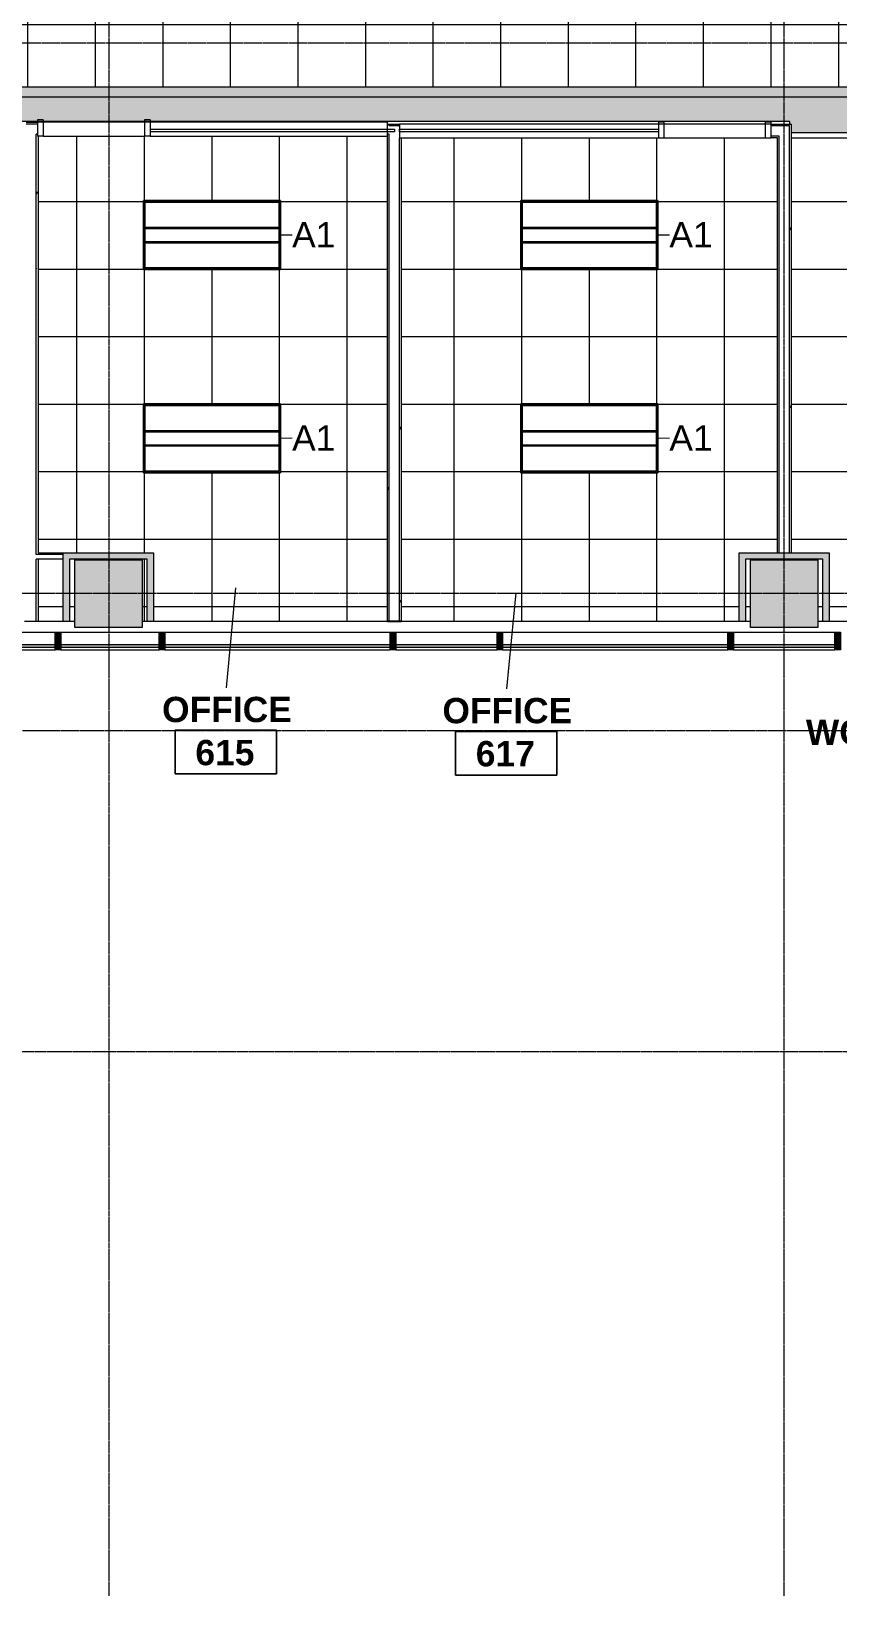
# Model space of a CAD drawing. Header units: inches. Extents: x 2468 to 5383, y -426 to 1376.
# Drawn here: x 3465 to 3751, y -16 to 540 of the extents above; entities that cross this region are included whole.
import ezdxf

# ---------------------------------------------------------------- set-up
doc = ezdxf.new("R2010")
doc.units = ezdxf.units.IN
doc.header["$MEASUREMENT"] = 0
doc.linetypes.add('Grid Line 1_2_', pattern=[0.875, 0.5, -0.125, 0.125, -0.125])
for name, color, linetype, lineweight in [('7200-WISCONSIN-AVE-6TH-FLOOR-031418_dwg', 8, 'Continuous', 9), ('A-AREA-IDEN', 2, 'Continuous', 9), ('A-CLNG', 13, 'Continuous', 13), ('A-CLNG-PATT', 13, 'Continuous', 13), ('A-DOOR', 31, 'Continuous', 13), ('A-DOOR-FRAM', 31, 'Continuous', 20), ('A-GLAZ-CURT', 52, 'Continuous', 9), ('A-GLAZ-CWMG', 51, 'Continuous', 13), ('A-WALL', 113, 'Continuous', 13), ('A-WALL-PATT', 111, 'Continuous', 13), ('Bb-cor', 7, 'Continuous', 9), ('E-LITE-EQPM', 33, 'Continuous', 9), ('E-LITE-EQPM-IDEN', 33, 'Continuous', 9), ('I-WALL', 2, 'Continuous', 13), ('Propidex Polylines', 7, 'Continuous', 9), ('S-COLS', 52, 'Continuous', 13), ('S-GRID', 1, 'Continuous', 9)]:
    doc.layers.add(name, color=color, linetype=linetype, lineweight=lineweight)
doc.styles.add('Arial_1', font='arial.ttf', dxfattribs={"height": 9})
doc.styles.add('Swis721 Lt BT_B', font='', dxfattribs={"height": 9})
doc.styles.get('Swis721 Lt BT_B').set_extended_font_data('Swis721 Lt BT', bold=True)
pattern_1 = [(0, (0, 0), (30.72, 7.68), [1.267, -21.773, 1.267, -21.773, -122.88]), (0, (0, 0), (30.72, 7.68), [-46.08, 1.267, -44.813, 1.267, -21.773, -53.76]), (0, (0, 0), (30.72, 7.68), [-115.2, 1.267, -14.093, 1.267, -37.133]), (120, (11.52, 3.84), (-22.011075, 22.7643), [1.267, -21.773, 1.267, -21.773, -122.88]), (120, (11.52, 3.84), (-22.011075, 22.7643), [-46.08, 1.267, -44.813, 1.267, -21.773, -53.76]), (120, (11.52, 3.84), (-22.011075, 22.7643), [-115.2, 1.267, -14.093, 1.267, -37.133]), (240, (15.36, 19.2), (-8.708925, -30.4443), [1.267, -21.773, 1.267, -21.773, -122.88]), (240, (15.36, 19.2), (-8.708925, -30.4443), [-46.08, 1.267, -44.813, 1.267, -21.773, -53.76]), (240, (15.36, 19.2), (-8.708925, -30.4443), [-115.2, 1.267, -14.093, 1.267, -37.133])]

# ---------------------------------------------------------------- blocks, each defined once
blk = doc.blocks.new('7200-WISCONSIN-AVE-6TH-FLOOR-031418_dwg-5450642-6TH FLOOR RCP')
at = {"layer": 'Bb-cor', "flags": 128}
blk.add_lwpolyline([(3591.11, 330.25), (3594, 330.25), (3595.99, 330.25)], dxfattribs=at)
at = {"layer": 'Propidex Polylines'}
blk.add_line((3594, 330.26), (3595.99, 330.26), dxfattribs=at)
blk = doc.blocks.new('Concrete-Rectangular-Column - 24 x 24-4901126-6TH FLOOR RCP')
at = {"layer": 'S-COLS', "lineweight": 9}
blk.add_hatch(color=7, dxfattribs=at).paths.add_polyline_path([(-12, -12), (12, -12), (12, 12), (-12, 12), (-12, -10.83)], flags=0)
at = {"layer": 'S-COLS', "color": 8, "lineweight": 20}
for p, q in [((-12, 12), (12, 12)), ((-12, -12), (-12, 12)), ((12, 12), (12, -12)), ((12, -12), (-12, -12))]:
    blk.add_line(p, q, dxfattribs=at)
blk = doc.blocks.new('Single Flush - OTJ_SOLIDFLUSH_ALUM-6376845-6TH FLOOR RCP')
at = {"layer": 'A-DOOR-FRAM'}
for p, q in [((-20, 3.3125), (-20, -2.4375)), ((-20, 3.3125), (-18, 3.3125)), ((-18, 3.3125), (-18, -2.4375)), ((18.000004, 3.3125), (18.000004, -2.4375)), ((18.000004, 3.3125), (20.000004, 3.3125)), ((20.000004, 3.3125), (20.000004, -2.4375)), ((-20, -2.4375), (-18, -2.4375)), ((18.000004, -2.4375), (20.000004, -2.4375))]:
    blk.add_line(p, q, dxfattribs=at)
blk = doc.blocks.new('System Panel - Glazed-6291164-6TH FLOOR RCP')
at = {"layer": 'A-GLAZ-CURT', "lineweight": 13}
for p, q in [((-46, 0.5), (46, 0.5)), ((46, 0.5), (46, -0.5)), ((46, -0.5), (-46, -0.5))]:
    blk.add_line(p, q, dxfattribs=at)
blk = doc.blocks.new('Single Flush - OTJ_SOLIDFLUSH_ALUM-6376844-6TH FLOOR RCP')
at = {"layer": 'A-DOOR-FRAM'}
for p, q in [((-20, -3.3125), (-20, 2.4375)), ((-20, 2.4375), (-18, 2.4375)), ((-18, -3.3125), (-18, 2.4375)), ((18.000004, -3.3125), (18.000004, 2.4375)), ((18.000004, 2.4375), (20.000004, 2.4375)), ((20.000004, -3.3125), (20.000004, 2.4375)), ((-20, -3.3125), (-18, -3.3125)), ((18.000004, -3.3125), (20.000004, -3.3125))]:
    blk.add_line(p, q, dxfattribs=at)
blk = doc.blocks.new('System Panel - Glazed-6291175-6TH FLOOR RCP')
at = {"layer": 'A-GLAZ-CURT', "lineweight": 13}
for p, q in [((-43.4, 0.5), (43.4, 0.5)), ((43.4, 0.5), (43.4, -0.5)), ((43.4, -0.5), (-43.4, -0.5))]:
    blk.add_line(p, q, dxfattribs=at)
blk = doc.blocks.new('System Panel - Glazed-5927105-6TH FLOOR RCP')
at = {"layer": 'A-GLAZ-CURT'}
blk.add_hatch(color=7, dxfattribs=at).paths.add_polyline_path([(42.06, -0.5), (42.06, 0.5), (-42.06, 0.5), (-42.06, -0.5)], flags=0)
at = {"layer": 'A-GLAZ-CURT', "color": 8, "lineweight": 20}
for p, q in [((-42.06, -0.5), (-42.06, 0.5)), ((-42.06, 0.5), (42.06, 0.5)), ((42.06, 0.5), (42.06, -0.5)), ((42.06, -0.5), (-42.06, -0.5))]:
    blk.add_line(p, q, dxfattribs=at)
blk = doc.blocks.new('System Panel - Glazed-5927106-6TH FLOOR RCP')
at = {"layer": 'A-GLAZ-CURT'}
blk.add_hatch(color=7, dxfattribs=at).paths.add_polyline_path([(17.48, -0.5), (17.48, 0.5), (-17.48, 0.5), (-17.48, -0.5)], flags=0)
at = {"layer": 'A-GLAZ-CURT', "color": 8, "lineweight": 20}
for p, q in [((-17.48, -0.5), (-17.48, 0.5)), ((-17.48, 0.5), (17.48, 0.5)), ((17.48, 0.5), (17.48, -0.5)), ((17.48, -0.5), (-17.48, -0.5))]:
    blk.add_line(p, q, dxfattribs=at)
blk = doc.blocks.new('System Panel - Glazed-5927107-6TH FLOOR RCP')
at = {"layer": 'A-GLAZ-CURT'}
blk.add_hatch(color=7, dxfattribs=at).paths.add_polyline_path([(40, -0.5), (40, 0.5), (-40, 0.5), (-40, -0.5)], flags=0)
at = {"layer": 'A-GLAZ-CURT', "color": 8, "lineweight": 20}
for p, q in [((-40, -0.5), (-40, 0.5)), ((-40, 0.5), (40, 0.5)), ((40, 0.5), (40, -0.5)), ((40, -0.5), (-40, -0.5))]:
    blk.add_line(p, q, dxfattribs=at)
blk = doc.blocks.new('System Panel - Glazed-5927108-6TH FLOOR RCP')
at = {"layer": 'A-GLAZ-CURT'}
blk.add_hatch(color=7, dxfattribs=at).paths.add_polyline_path([(18, -0.5), (18, 0.5), (-18, 0.5), (-18, -0.5)], flags=0)
at = {"layer": 'A-GLAZ-CURT', "color": 8, "lineweight": 20}
for p, q in [((-18, -0.5), (-18, 0.5)), ((-18, 0.5), (18, 0.5)), ((18, 0.5), (18, -0.5)), ((18, -0.5), (-18, -0.5))]:
    blk.add_line(p, q, dxfattribs=at)
blk = doc.blocks.new('Rectangular Mullion - 2_ x 6_ rectangular-5927116-6TH FLOOR RCP')
at = {"layer": 'A-GLAZ-CWMG', "lineweight": 9}
blk.add_hatch(color=7, dxfattribs=at).paths.add_polyline_path([(-1, 1.375), (1, 1.375), (1, -4.875), (-1, -4.875), (-1, 0.5)], flags=0)
at = {"layer": 'A-GLAZ-CWMG', "color": 8, "lineweight": 20}
for p, q in [((1, 1.375), (-1, 1.375)), ((-1, 1.375), (-1, -4.875)), ((1, -4.875), (1, 1.375)), ((-1, -4.875), (1, -4.875))]:
    blk.add_line(p, q, dxfattribs=at)
blk = doc.blocks.new('Rectangular Mullion - 2_ x 6_ rectangular-5909336-6TH FLOOR RCP')
at = {"layer": 'A-GLAZ-CWMG', "lineweight": 9}
for p, q in [((3388.91, 326.38), (3473.04, 326.38)), ((3388.91, 320.13), (3473.04, 320.13))]:
    blk.add_line(p, q, dxfattribs=at)
blk = doc.blocks.new('Rectangular Mullion - 2_ x 6_ rectangular-5909337-6TH FLOOR RCP')
at = {"layer": 'A-GLAZ-CWMG', "lineweight": 9}
for p, q in [((3475.04, 326.38), (3510, 326.38)), ((3475.04, 320.13), (3510, 320.13))]:
    blk.add_line(p, q, dxfattribs=at)
blk = doc.blocks.new('Rectangular Mullion - 2_ x 6_ rectangular-5909338-6TH FLOOR RCP')
at = {"layer": 'A-GLAZ-CWMG', "lineweight": 9}
for p, q in [((3512, 326.38), (3592, 326.38)), ((3512, 320.13), (3592, 320.13))]:
    blk.add_line(p, q, dxfattribs=at)
blk = doc.blocks.new('Rectangular Mullion - 2_ x 6_ rectangular-5909339-6TH FLOOR RCP')
at = {"layer": 'A-GLAZ-CWMG', "lineweight": 9}
for p, q in [((3594, 326.38), (3630, 326.38)), ((3594, 320.13), (3630, 320.13))]:
    blk.add_line(p, q, dxfattribs=at)
blk = doc.blocks.new('L-Recessed-Axis-Plano - 2 X 4-4550867-6TH FLOOR RCP')
at = {"layer": 'E-LITE-EQPM'}
for p, q in [((24.31, 12.28), (-24.31, 12.28)), ((-24.31, 12.28), (-24.31, -12.28)), ((23.91, 11.87), (-23.91, 11.87)), ((-23.91, 11.87), (-23.91, -11.88)), ((-23.87, -11.56), (-23.87, 11.56)), ((-23.87, 11.56), (23.88, 11.56)), ((23.88, 11.56), (23.88, -11.56)), ((23.91, -11.88), (23.91, 11.87)), ((24.31, -12.28), (24.31, 12.28)), ((-23.87, 2.74), (23.88, 2.74)), ((23.88, 2.51), (-23.87, 2.51)), ((-23.87, 2.3), (23.88, 2.3)), ((-23.87, -2.3), (23.88, -2.3)), ((-23.87, -2.51), (23.88, -2.51)), ((-23.87, -2.74), (23.88, -2.74)), ((-24.31, -12.28), (24.31, -12.28)), ((-23.91, -11.88), (23.91, -11.88)), ((23.88, -11.56), (-23.87, -11.56))]:
    blk.add_line(p, q, dxfattribs=at)
blk = doc.blocks.new('Room Tag - Room Name and Number-3379422-6TH FLOOR RCP')
at = {"layer": 'A-AREA-IDEN'}
for p, q in [((-0.1881, -0.1636), (-0.1881, -0.0018)), ((-0.1881, -0.0018), (0.1869, -0.0018)), ((0.1869, -0.0018), (-0.1881, -0.0018)), ((-0.1881, -0.0018), (-0.1881, -0.1636)), ((0.1869, -0.0018), (0.1869, -0.1636)), ((0.1869, -0.1636), (0.1869, -0.0018)), ((0.1869, -0.1636), (-0.1881, -0.1636)), ((-0.1881, -0.1636), (0.1869, -0.1636))]:
    blk.add_line(p, q, dxfattribs=at)

msp = doc.modelspace()

# ---------------------------------------------------------------- hatches: boundary and pattern name
at = {"layer": 'A-CLNG-PATT'}
h = msp.add_hatch(dxfattribs=at)
h.set_pattern_fill('FP_25', color=256, style=0, pattern_type=2)
h.set_pattern_definition([(0, (4255.338, 926.38), (0, -24), []), (270, (4255.338, 926.38), (-24, -1e-15), [])])
h.paths.add_polyline_path([(3243.55, 520.25), (4735.94, 520.29), (4721.58, 563.24), (4526.69, 563.28), (4526.69, 566.17), (4465.75, 566.17), (4465.75, 565.98), (4438, 565.98), (4438, 566.17), (4225.75, 566.17), (4225.75, 565.98), (4169, 565.98), (4169, 566.17), (4124.87, 566.18), (4124.87, 566.38), (3986.25, 566.38), (3986.25, 565.87), (3957.75, 565.87), (3957.75, 566.38), (3746, 566.38), (3746, 565.87), (3717.75, 565.87), (3717.75, 566.38), (3600, 566.38), (3600, 712.12), (3542, 712.12), (3542, 566.38), (3228.13, 566.38), (3237.67, 537.85)], flags=0)
h.paths.add_polyline_path([(4054.03, 551.97), (4049.65, 551.97), (4049.65, 556.35), (4054.03, 556.35), (4054.03, 552.41)], flags=0)
h.paths.add_polyline_path([(4242.09, 551.97), (4241.65, 551.97), (4241.65, 556.35), (4246.03, 556.35), (4246.03, 551.97), (4245.59, 551.97)], flags=0)
h.paths.add_polyline_path([(4699.09, 551.97), (4698.65, 551.97), (4698.65, 556.35), (4703.03, 556.35), (4703.03, 551.97), (4702.59, 551.97)], flags=0)
h.paths.add_polyline_path([(4337.65, 551.97), (4337.65, 556.35), (4342.03, 556.35), (4342.03, 551.97), (4338.09, 551.97)], flags=0)
h.paths.add_polyline_path([(4434.09, 551.97), (4433.65, 551.97), (4433.65, 556.35), (4438.03, 556.35), (4438.03, 551.97), (4437.59, 551.97)], flags=0)
h.paths.add_polyline_path([(3286.1, 551.97), (3281.73, 551.97), (3281.73, 556.35), (3286.1, 556.35), (3286.1, 552.41)], flags=0)
h.paths.add_polyline_path([(4510.09, 551.97), (4506.15, 551.97), (4506.15, 556.35), (4510.53, 556.35), (4510.53, 551.97)], flags=0)
h.paths.add_polyline_path([(3478.1, 551.97), (3473.73, 551.97), (3473.73, 556.35), (3478.1, 556.35), (3478.1, 552.41)], flags=0)
h.paths.add_polyline_path([(3669.67, 551.97), (3665.73, 551.97), (3665.73, 556.35), (3670.1, 556.35), (3670.1, 551.97)], flags=0)
h.paths.add_polyline_path([(3762.58, 551.97), (3762.14, 551.97), (3762.14, 556.35), (3766.52, 556.35), (3766.52, 551.97), (3766.08, 551.97)], flags=0)
h.paths.add_polyline_path([(4149.09, 551.97), (4145.15, 551.97), (4145.15, 556.35), (4149.53, 556.35), (4149.53, 551.97)], flags=0)
h.paths.add_polyline_path([(3861.67, 551.97), (3857.73, 551.97), (3857.73, 556.35), (3862.1, 556.35), (3862.1, 551.97)], flags=0)
h.paths.add_polyline_path([(3953.73, 551.97), (3953.73, 556.35), (3958.1, 556.35), (3958.1, 551.97), (3954.17, 551.97)], flags=0)
h.paths.add_polyline_path([(3377.97, 551.97), (3377.97, 556.35), (3382.34, 556.35), (3382.34, 551.97), (3378.41, 551.97)], flags=0)
h.paths.add_polyline_path([(3568.81, 551.97), (3568.81, 556.35), (3573.18, 556.35), (3573.18, 551.97), (3569.02, 551.97)], flags=0)
h.paths.add_polyline_path([(4602.17, 551.97), (4601.73, 551.97), (4601.73, 556.35), (4606.1, 556.35), (4606.1, 551.97), (4605.67, 551.97)], flags=0)
h.paths.add_polyline_path([(4225.75, 570.17), (4438, 570.17), (4438, 594.25), (4465.75, 594.25), (4465.75, 570.17), (4526.69, 570.17), (4526.69, 1062.25), (4551.97, 1070.7), (4523.63, 1155.52), (3947.94, 1155.52), (3947.94, 1307.13), (3871.95, 1307.13), (3871.95, 897.23), (3872.37, 898.62), (4012.67, 898.62), (3989.35, 897.23), (4013.5, 897.26), (4013.5, 898.25), (4124.5, 898.25), (4124.5, 897.25), (4122.25, 897.23), (4122.25, 897.13), (4124.87, 897.13), (4124.87, 898.25), (4125.87, 898.25), (4125.87, 829.63), (4124.87, 829.63), (4124.87, 570.17), (4169, 570.17), (4169, 594.25), (4225.75, 594.25), (4225.75, 580.12)], flags=0)
h.paths.add_polyline_path([(4329.44, 590.51), (4327.06, 590.51), (4327.06, 782.51), (4329.44, 782.51), (4329.44, 664.66)], flags=0)
h.paths.add_polyline_path([(3573.18, 599.99), (3568.81, 599.99), (3568.81, 604.37), (3573.18, 604.37), (3573.18, 600.43)], flags=0)
h.paths.add_polyline_path([(4149.53, 624.19), (4145.15, 624.19), (4145.15, 628.57), (4149.53, 628.57), (4149.53, 624.63)], flags=0)
h.paths.add_polyline_path([(4509.53, 624.19), (4505.15, 624.19), (4505.15, 628.57), (4509.53, 628.57), (4509.53, 624.63)], flags=0)
h.paths.add_polyline_path([(4231.06, 638.51), (4231.06, 782.51), (4233.44, 782.51), (4233.44, 638.51)], flags=0)
h.paths.add_polyline_path([(4423.44, 638.51), (4421.06, 638.51), (4421.06, 782.51), (4423.44, 782.51), (4423.44, 664.66)], flags=0)
h.paths.add_polyline_path([(3572.74, 673.19), (3568.81, 673.19), (3568.81, 677.57), (3573.18, 677.57), (3573.18, 673.19)], flags=0)
h.paths.add_polyline_path([(4149.53, 720.19), (4145.15, 720.19), (4145.15, 724.57), (4149.53, 724.57), (4149.53, 720.63)], flags=0)
h.paths.add_polyline_path([(4509.53, 720.19), (4505.15, 720.19), (4505.15, 724.57), (4509.53, 724.57), (4509.53, 720.63)], flags=0)
h.paths.add_polyline_path([(4327.06, 796.62), (4229.25, 796.62), (4229.25, 811.38), (4225, 811.38), (4225, 810.38), (4224, 810.38), (4224, 808.12), (4181.55, 808.12), (4181.55, 832.12), (4224, 832.12), (4224, 828.38), (4225, 828.38), (4225, 827.38), (4229.25, 827.38), (4229.25, 844.1), (4434, 844.1), (4434, 827.38), (4439, 827.38), (4439, 828.38), (4440, 828.38), (4440, 830.12), (4464, 830.12), (4464, 806.12), (4440, 806.12), (4440, 810.38), (4439, 810.38), (4439, 811.38), (4434, 811.38), (4434, 796.62), (4329.44, 796.62)], flags=0)
h.paths.add_polyline_path([(4183.8, 810.37), (4200, 810.37), (4200, 829.87), (4183.8, 829.87), (4183.8, 826.68)], flags=0)
h.paths.add_polyline_path([(4149.53, 816.19), (4145.15, 816.19), (4145.15, 820.57), (4149.53, 820.57), (4149.53, 816.63)], flags=0)
h.paths.add_polyline_path([(4509.09, 816.19), (4505.15, 816.19), (4505.15, 820.57), (4509.53, 820.57), (4509.53, 816.19)], flags=0)
h.paths.add_polyline_path([(4340.6, 845.43), (4267.67, 845.43), (4267.49, 845.5), (4267.42, 845.68), (4267.42, 852.93), (4267.49, 853.1), (4267.67, 853.18), (4395.23, 853.17), (4395.34, 853.1), (4395.42, 852.93), (4395.42, 845.68), (4395.34, 845.5), (4395.17, 845.43), (4349.81, 845.43)], flags=0)
h.paths.add_polyline_path([(4231.06, 854.51), (4231.06, 1022.51), (4233.44, 1022.51), (4233.44, 854.51)], flags=0)
h.paths.add_polyline_path([(4423.44, 854.51), (4421.06, 854.51), (4421.06, 1022.51), (4423.44, 1022.51), (4423.44, 854.88)], flags=0)
h.paths.add_polyline_path([(4327.06, 854.51), (4327.06, 1094.51), (4329.44, 1094.51), (4329.44, 854.51)], flags=0)
h.paths.add_polyline_path([(4509.09, 912.19), (4505.15, 912.19), (4505.15, 916.57), (4509.53, 916.57), (4509.53, 912.19)], flags=0)
h.paths.add_polyline_path([(3966.96, 926.38), (3966.96, 1046), (3957.88, 1046), (3957.88, 1074.25), (3986.13, 1074.25), (3986.13, 1046), (3969.34, 1046), (3969.34, 926.38)], flags=0)
h.paths.add_polyline_path([(4159.71, 926.38), (4159.71, 1046.38), (4162.09, 1046.38), (4162.09, 926.38)], flags=0)
h.paths.add_polyline_path([(4065.71, 926.38), (4063.34, 926.38), (4063.34, 1094.38), (4065.71, 1094.38), (4065.71, 934.5)], flags=0)
h.paths.add_polyline_path([(3906.59, 936.19), (3906.15, 936.19), (3906.15, 940.57), (3910.53, 940.57), (3910.53, 936.19), (3910.09, 936.19)], flags=0)
h.paths.add_polyline_path([(4509.09, 1008.19), (4505.15, 1008.19), (4505.15, 1012.57), (4509.53, 1012.57), (4509.53, 1008.19)], flags=0)
h.paths.add_polyline_path([(3906.15, 1032.19), (3906.15, 1036.57), (3910.53, 1036.57), (3910.53, 1032.19), (3906.59, 1032.19)], flags=0)
h.paths.add_polyline_path([(4465.75, 1045.98), (4438, 1045.98), (4438, 1074.25), (4465.75, 1074.25), (4465.75, 1048.48)], flags=0)
h.paths.add_polyline_path([(4197.48, 1045.98), (4169, 1045.98), (4169, 1074.25), (4225.75, 1074.25), (4225.75, 1045.98), (4223.25, 1045.98)], flags=0)
h.paths.add_polyline_path([(3906.15, 1128.19), (3906.15, 1132.57), (3910.53, 1132.57), (3910.53, 1128.19), (3906.59, 1128.19)], flags=0)
h.paths.add_polyline_path([(4030.09, 1128.19), (4026.15, 1128.19), (4026.15, 1132.57), (4030.53, 1132.57), (4030.53, 1128.19)], flags=0)
h.paths.add_polyline_path([(4121.15, 1128.19), (4121.15, 1132.57), (4125.53, 1132.57), (4125.53, 1128.19), (4121.59, 1128.19)], flags=0)
h.paths.add_polyline_path([(4221.09, 1128.19), (4217.15, 1128.19), (4217.15, 1132.57), (4221.53, 1132.57), (4221.53, 1128.19)], flags=0)
h.paths.add_polyline_path([(4317.09, 1128.19), (4313.15, 1128.19), (4313.15, 1132.57), (4317.53, 1132.57), (4317.53, 1128.19)], flags=0)
h.paths.add_polyline_path([(4409.15, 1128.19), (4409.15, 1132.57), (4413.53, 1132.57), (4413.53, 1128.19), (4409.59, 1128.19)], flags=0)
h.paths.add_polyline_path([(4504.6, 1128.48), (4504.16, 1128.48), (4504.16, 1132.85), (4508.54, 1132.85), (4508.54, 1128.48), (4506.97, 1128.48)], flags=0)
h.paths.add_polyline_path([(3906.15, 1224.19), (3906.15, 1228.57), (3910.53, 1228.57), (3910.53, 1224.19), (3906.59, 1224.19)], flags=0)
h = msp.add_hatch(dxfattribs=at)
h.set_pattern_fill('FP_1', color=256, style=0, pattern_type=2)
h.set_pattern_definition(pattern_1)
h.paths.add_polyline_path([(3299.93, 351.6), (3299.93, 351.6), (3300.77, 360.1), (3303.25, 352.71), (3315.51, 356.81), (3315.51, 356.87), (3315.01, 356.87), (3315.01, 507.46), (3315.51, 507.46), (3315.51, 507.94), (3734, 507.94), (3734, 507), (3734.48, 507), (3734.48, 503.94), (4072, 503.94), (4072, 509.77), (4077.75, 509.77), (4077.75, 507.94), (4227.25, 507.94), (4227.25, 509.77), (4230.75, 509.77), (4230.75, 507.94), (4405.99, 507.94), (4405.99, 509.77), (4411.74, 509.77), (4411.74, 507.94), (4589.25, 507.94), (4589.25, 509.77), (4595, 509.77), (4595, 507.94), (4733.5, 507.94), (4733.5, 509.77), (4739.45, 509.77), (4735.95, 520.25), (3243.55, 520.25), (3298.38, 356.21)], flags=0)
h.paths.add_polyline_path([(4128.73, 566.17), (4169, 566.17), (4169, 570.17), (4124.87, 570.17), (4124.87, 566.17), (4125, 566.17)], flags=0)
h.paths.add_polyline_path([(4526.69, 566.17), (4526.69, 570.17), (4465.75, 570.17), (4465.75, 566.17), (4526.61, 566.17)], flags=0)
h.paths.add_polyline_path([(4225.75, 566.17), (4438, 566.17), (4438, 570.17), (4225.75, 570.17), (4225.75, 566.38)], flags=0)
h.paths.add_polyline_path([(4200, 568.48), (4200, 570.17), (4171.5, 570.17), (4171.5, 568.48)], flags=0)
h = msp.add_hatch(dxfattribs=at)
h.set_pattern_fill('FP_10', color=256, style=0, pattern_type=2)
h.set_pattern_definition([(90, (3528.75, 431.5), (24, -1e-15), []), (0, (3528.75, 431.5), (0, -24), [])])
h.paths.add_polyline_path([(3466.98, 330.25), (3475.88, 330.25), (3475.88, 352.38), (3466.98, 352.38), (3466.98, 330.39)], flags=0)
h.paths.add_polyline_path([(3480, 330.25), (3480, 352.12), (3504, 352.12), (3504, 330.25), (3505.75, 330.25), (3505.75, 352.38), (3478.12, 352.38), (3478.12, 330.25)], flags=0)
h.paths.add_polyline_path([(3576.02, 330.25), (3591.11, 330.25), (3591.11, 502.81), (3466.98, 502.81), (3466.98, 354.63), (3508, 354.63), (3508, 330.25), (3553.06, 330.25)], flags=0)
h.paths.add_polyline_path([(3539.17, 383.09), (3504.44, 383.09), (3504.44, 407.66), (3553.06, 407.66), (3553.06, 383.09)], flags=0)
h.paths.add_polyline_path([(3504.44, 455.34), (3504.44, 479.91), (3553.06, 479.91), (3553.06, 455.34), (3539.17, 455.34)], flags=0)
h = msp.add_hatch(dxfattribs=at)
h.set_pattern_fill('FP_11', color=256, style=0, pattern_type=2)
h.set_pattern_definition([(270, (3662.797, 431.5), (-24, -1e-15), []), (180, (3662.797, 431.5), (3e-15, 24), [])])
h.paths.add_polyline_path([(3638.44, 330.25), (3716, 330.25), (3716, 354.63), (3729.61, 354.63), (3729.61, 502.13), (3595.98, 502.13), (3595.98, 330.25)], flags=0)
h.paths.add_polyline_path([(3720, 330.25), (3720, 352.12), (3729.61, 352.12), (3729.61, 352.38), (3718.25, 352.38), (3718.25, 330.25)], flags=0)
h.paths.add_polyline_path([(3686.56, 383.09), (3638.44, 383.09), (3638.44, 407.66), (3687.06, 407.66), (3687.06, 383.09)], flags=0)
h.paths.add_polyline_path([(3687.06, 455.34), (3638.44, 455.34), (3638.44, 479.91), (3687.06, 479.91), (3687.06, 474.45)], flags=0)
h = msp.add_hatch(dxfattribs=at)
h.set_pattern_fill('FP_2', color=256, style=0, pattern_type=2)
h.set_pattern_definition([(180, (5675.724, 503.5), (3e-15, 24), []), (90, (5675.724, 503.5), (24, -1e-15), [])])
h.paths.add_polyline_path([(3944.49, 330.25), (3956, 330.25), (3956, 354.63), (3988, 354.63), (3988, 330.25), (4072, 330.25), (4072, 502.13), (3734.48, 502.13), (3734.48, 354.63), (3748, 354.63), (3748, 330.25), (3801.62, 330.25)], flags=0)
h.paths.add_polyline_path([(3745.75, 330.25), (3745.75, 352.38), (3734.48, 352.38), (3734.49, 352.12), (3744, 352.12), (3744, 330.25)], flags=0)
h.paths.add_polyline_path([(3958.25, 330.25), (3960, 330.25), (3960, 352.12), (3984, 352.12), (3984, 330.25), (3985.75, 330.25), (3985.75, 352.38), (3958.25, 352.38), (3958.25, 331.43)], flags=0)
h.paths.add_polyline_path([(3996, 359.5), (3993.62, 359.5), (3993.62, 455.5), (3996, 455.5)], flags=0)
h.paths.add_polyline_path([(3899.72, 359.5), (3897.35, 359.5), (3897.35, 479.5), (3899.72, 479.5)], flags=0)
h.paths.add_polyline_path([(3801.62, 359.5), (3801.62, 455.5), (3804, 455.5), (3804, 359.5)], flags=0)
at = {"layer": 'A-WALL-PATT', "lineweight": 9}
h = msp.add_hatch(dxfattribs=at)
h.set_pattern_fill('FP_1', color=256, style=0, pattern_type=2)
h.set_pattern_definition(pattern_1)
h.paths.add_polyline_path([(3734, 506.38), (3734.48, 506.38), (3734.48, 507), (3727.3, 507), (3727.3, 506.38), (3733.86, 506.38)], flags=0)
h.paths.add_polyline_path([(3591.73, 506.38), (3595.3, 506.38), (3595.3, 507), (3591.73, 507)], flags=0)
h = msp.add_hatch(dxfattribs=at)
h.set_pattern_fill('FP_1', color=256, style=0, pattern_type=2)
h.set_pattern_definition(pattern_1)
h.paths.add_polyline_path([(3734.48, 354.63), (3734.48, 506.38), (3733.86, 506.38), (3733.86, 354.63)], flags=0)
h = msp.add_hatch(dxfattribs=at)
h.set_pattern_fill('FP_1', color=256, style=0, pattern_type=2)
h.set_pattern_definition(pattern_1)
h.paths.add_polyline_path([(3466.98, 330.25), (3466.98, 352.38), (3466.36, 352.38), (3466.36, 330.25)], flags=0)
h.paths.add_polyline_path([(3466.75, 354), (3466.98, 354), (3466.98, 502.81), (3466.36, 502.81), (3466.36, 354), (3466.63, 354)], flags=0)
h = msp.add_hatch(dxfattribs=at)
h.set_pattern_fill('FP_1', color=256, style=0, pattern_type=2)
h.set_pattern_definition(pattern_1)
h.paths.add_polyline_path([(3591.73, 330.39), (3591.73, 503.44), (3591.11, 503.44), (3591.11, 330.39)], flags=0)
h = msp.add_hatch(dxfattribs=at)
h.set_pattern_fill('FP_1', color=256, style=0, pattern_type=2)
h.set_pattern_definition(pattern_1)
h.paths.add_polyline_path([(3595.98, 330.39), (3595.98, 502.13), (3595.36, 502.13), (3595.36, 330.39)], flags=0)
h = msp.add_hatch(dxfattribs=at)
h.set_pattern_fill('FP_1', color=256, style=0, pattern_type=2)
h.set_pattern_definition(pattern_1)
h.paths.add_polyline_path([(3475.88, 354), (3475.88, 354.63), (3466.98, 354.63), (3466.99, 354), (3474.52, 354)], flags=0)
for points in [[(3476, 352.38), (3505.75, 352.38), (3505.75, 354.63), (3475.88, 354.63), (3475.88, 352.38)], [(3478.12, 330.25), (3478.12, 352.38), (3475.88, 352.38), (3475.88, 330.25)], [(3508, 330.25), (3508, 354.63), (3505.75, 354.63), (3505.75, 330.25)], [(3716, 352.38), (3745.75, 352.38), (3745.75, 354.63), (3716, 354.63)], [(3718.25, 330.25), (3718.25, 352.38), (3716, 352.38), (3716, 330.25)], [(3748, 330.25), (3748, 354.63), (3745.75, 354.63), (3745.75, 330.25)]]:
    msp.add_hatch(color=7, dxfattribs=at).paths.add_polyline_path(points, flags=0)

# ---------------------------------------------------------------- linework, layer by layer
at = {"layer": 'A-AREA-IDEN'}
for p, q in [((3537.15, 342.14), (3533.77, 306.7)), ((3636.73, 340.37), (3633.35, 306.3))]:
    msp.add_line(p, q, dxfattribs=at)
at = {"layer": 'A-CLNG'}
for p, q in [((3243.55, 520.25), (4735.95, 520.25)), ((3734, 507.94), (3315.51, 507.94)), ((3734, 507), (3734, 507.94)), ((4072, 503.94), (3734.48, 503.94)), ((3734.48, 502.13), (4072, 502.13)), ((3553.06, 479.91), (3504.44, 479.91)), ((3504.44, 479.91), (3504.44, 455.34)), ((3553.06, 455.34), (3553.06, 479.91)), ((3687.06, 479.91), (3638.44, 479.91)), ((3638.44, 479.91), (3638.44, 455.34)), ((3687.06, 455.34), (3687.06, 479.91)), ((3504.44, 455.34), (3553.06, 455.34)), ((3638.44, 455.34), (3687.06, 455.34)), ((3553.06, 407.66), (3504.44, 407.66)), ((3504.44, 407.66), (3504.44, 383.09)), ((3553.06, 383.09), (3553.06, 407.66)), ((3687.06, 407.66), (3638.44, 407.66)), ((3638.44, 407.66), (3638.44, 383.09)), ((3687.06, 383.09), (3687.06, 407.66)), ((3504.44, 383.09), (3553.06, 383.09)), ((3638.44, 383.09), (3687.06, 383.09)), ((3729.61, 352.38), (3729.61, 352.12)), ((3734.48, 352.12), (3734.48, 352.38)), ((3591.11, 330.39), (3591.11, 330.25)), ((3595.98, 330.25), (3595.98, 330.39))]:
    msp.add_line(p, q, dxfattribs=at)
at = {"layer": 'A-WALL'}
for p, q in [((3466.75, 507.06), (3462.8, 507.06)), ((3591.73, 506.38), (3591.73, 507)), ((3595.3, 506.38), (3591.73, 506.38)), ((3733.86, 506.38), (3727.3, 506.38)), ((3733.86, 354.63), (3733.86, 506.38)), ((3466.36, 354), (3466.36, 503.44)), ((3466.75, 503.44), (3466.36, 503.44)), ((3591.73, 503.44), (3591.11, 503.44)), ((3591.73, 330.39), (3591.73, 503.44)), ((3595.36, 330.39), (3595.36, 502.13)), ((3730.23, 502.75), (3727.3, 502.75)), ((3730.23, 354.63), (3730.23, 502.75)), ((3475.88, 354), (3466.36, 354)), ((3466.36, 330.25), (3466.36, 352.38)), ((3466.98, 352.38), (3466.36, 352.38))]:
    msp.add_line(p, q, dxfattribs=at)
at = {"layer": 'A-WALL', "lineweight": 9}
for p, q in [((3475.88, 330.25), (3466.98, 330.25)), ((3480, 330.25), (3478.12, 330.25)), ((3505.75, 330.25), (3504, 330.25)), ((3716, 330.25), (3508, 330.25)), ((3720, 330.25), (3718.25, 330.25)), ((3745.75, 330.25), (3744, 330.25)), ((3956, 330.25), (3748, 330.25))]:
    msp.add_line(p, q, dxfattribs=at)
at = {"layer": 'E-LITE-EQPM-IDEN'}
for p, q in [((3553.06, 467.63), (3557.21, 467.71)), ((3687.06, 467.63), (3691.21, 467.71)), ((3553.06, 395.38), (3557.21, 395.46)), ((3687.06, 395.38), (3691.21, 395.46))]:
    msp.add_line(p, q, dxfattribs=at)
at = {"layer": 'I-WALL', "lineweight": 9}
for p, q in [((3248.41, 516.75), (4737.12, 516.75)), ((3591.11, 507.69), (3466.75, 507.69)), ((3591.11, 507), (3591.11, 507.69)), ((3727.3, 507), (3595.3, 507)), ((3468.75, 502.81), (3504.75, 502.81)), ((3506.75, 502.81), (3591.11, 502.81)), ((3595.98, 502.13), (3687.3, 502.13)), ((3689.3, 502.13), (3725.29, 502.13))]:
    msp.add_line(p, q, dxfattribs=at)
at = {"layer": 'I-WALL'}
for p, q in [((3462.8, 507.69), (3466.75, 507.69)), ((3591.11, 507), (3595.3, 507)), ((3591.11, 330.39), (3591.11, 507)), ((3595.3, 507), (3595.3, 502.13)), ((3727.3, 507), (3734.48, 507)), ((3734.48, 507), (3734.48, 354.63)), ((3466.98, 502.81), (3466.98, 354.63)), ((3595.3, 502.13), (3595.98, 502.13)), ((3595.98, 502.13), (3595.98, 330.39)), ((3729.61, 502.13), (3727.3, 502.13)), ((3729.61, 354.63), (3729.61, 502.13)), ((3466.98, 354.63), (3475.88, 354.63)), ((3466.98, 352.38), (3466.98, 330.25)), ((3475.88, 352.38), (3466.98, 352.38)), ((3466.98, 330.25), (3462.11, 330.25)), ((3595.98, 330.39), (3591.11, 330.39))]:
    msp.add_line(p, q, dxfattribs=at)
at = {"layer": 'I-WALL', "color": 8, "lineweight": 20}
for p, q in [((3475.88, 354.63), (3508, 354.63)), ((3475.88, 330.25), (3475.88, 354.63)), ((3505.75, 352.38), (3478.12, 352.38)), ((3478.12, 352.38), (3478.12, 330.25)), ((3505.75, 330.25), (3505.75, 352.38)), ((3508, 354.63), (3508, 330.25)), ((3716, 354.63), (3748, 354.63)), ((3716, 330.25), (3716, 354.63)), ((3745.75, 352.38), (3718.25, 352.38)), ((3718.25, 352.38), (3718.25, 330.25)), ((3745.75, 330.25), (3745.75, 352.38)), ((3748, 354.63), (3748, 330.25)), ((3478.12, 330.25), (3475.88, 330.25)), ((3508, 330.25), (3505.75, 330.25)), ((3718.25, 330.25), (3716, 330.25)), ((3748, 330.25), (3745.75, 330.25))]:
    msp.add_line(p, q, dxfattribs=at)
at = {"layer": 'S-GRID', "linetype": 'Grid Line 1_2_'}
for p, q in [((3492.25, -16.1), (3492.25, 1351.58)), ((3732, -16.1), (3732, 1351.58)), ((2760.5, 535.94), (4862.49, 535.94)), ((4862.49, 340.12), (2467.88, 340.12)), ((2467.88, 291.42), (4862.49, 291.42)), ((2892.9, 177.42), (4862.49, 177.42))]:
    msp.add_line(p, q, dxfattribs=at)

# ---------------------------------------------------------------- block references
at = {"layer": '7200-WISCONSIN-AVE-6TH-FLOOR-031418_dwg', "color": 7}
msp.add_blockref('7200-WISCONSIN-AVE-6TH-FLOOR-031418_dwg-5450642-6TH FLOOR RCP', (0, 0), dxfattribs=at)
at = {"layer": 'A-AREA-IDEN', "xscale": 95.99999999999994, "yscale": 95.99999999999994, "zscale": 95.99999999999994}
for p in [(3533.76, 291.73), (3633.34, 291.34)]:
    msp.add_blockref('Room Tag - Room Name and Number-3379422-6TH FLOOR RCP', p, dxfattribs=at)
at = {"layer": 'A-DOOR', "rotation": 180}
msp.add_blockref('Single Flush - OTJ_SOLIDFLUSH_ALUM-6376844-6TH FLOOR RCP', (3486.75, 505.25), dxfattribs=at)
at = {"layer": 'A-DOOR'}
msp.add_blockref('Single Flush - OTJ_SOLIDFLUSH_ALUM-6376845-6TH FLOOR RCP', (3707.3, 504.56), dxfattribs=at)
at = {"layer": 'A-GLAZ-CURT'}
for name, p in [('System Panel - Glazed-6291175-6TH FLOOR RCP', (3550.15, 504.75)), ('System Panel - Glazed-5927105-6TH FLOOR RCP', (3430.98, 321.5)), ('System Panel - Glazed-5927106-6TH FLOOR RCP', (3492.52, 321.5)), ('System Panel - Glazed-5927107-6TH FLOOR RCP', (3552, 321.5)), ('System Panel - Glazed-5927108-6TH FLOOR RCP', (3612, 321.5)), ('System Panel - Glazed-5927107-6TH FLOOR RCP', (3672, 321.5)), ('System Panel - Glazed-5927108-6TH FLOOR RCP', (3732, 321.5))]:
    msp.add_blockref(name, p, dxfattribs=at)
at = {"layer": 'A-GLAZ-CURT', "rotation": 180}
msp.add_blockref('System Panel - Glazed-6291164-6TH FLOOR RCP', (3641.3, 504.78), dxfattribs=at)
at = {"layer": 'A-GLAZ-CWMG', "lineweight": 9}
for name, p in [('Rectangular Mullion - 2_ x 6_ rectangular-5909336-6TH FLOOR RCP', (0, 0)), ('Rectangular Mullion - 2_ x 6_ rectangular-5909337-6TH FLOOR RCP', (0, 0)), ('Rectangular Mullion - 2_ x 6_ rectangular-5909338-6TH FLOOR RCP', (0, 0)), ('Rectangular Mullion - 2_ x 6_ rectangular-5909339-6TH FLOOR RCP', (0, 0)), ('Rectangular Mullion - 2_ x 6_ rectangular-5909338-6TH FLOOR RCP', (120, 0)), ('Rectangular Mullion - 2_ x 6_ rectangular-5909339-6TH FLOOR RCP', (120, 0))]:
    msp.add_blockref(name, p, dxfattribs=at)
at = {"layer": 'A-GLAZ-CWMG', "lineweight": 9, "extrusion": (0, 0, -1), "rotation": 180}
for p in [(-3474.04, 321.5), (-3511, 321.5), (-3593, 321.5), (-3631, 321.5), (-3713, 321.5), (-3751, 321.5)]:
    msp.add_blockref('Rectangular Mullion - 2_ x 6_ rectangular-5927116-6TH FLOOR RCP', p, dxfattribs=at)
at = {"layer": 'E-LITE-EQPM', "extrusion": (0, 0, -1), "rotation": 180}
for p in [(-3528.75, 467.63), (-3662.75, 467.63), (-3528.75, 395.38), (-3662.75, 395.38)]:
    msp.add_blockref('L-Recessed-Axis-Plano - 2 X 4-4550867-6TH FLOOR RCP', p, dxfattribs=at)
at = {"layer": 'S-COLS', "lineweight": 9}
for p in [(3492, 340.12), (3732, 340.12)]:
    msp.add_blockref('Concrete-Rectangular-Column - 24 x 24-4901126-6TH FLOOR RCP', p, dxfattribs=at)

# ---------------------------------------------------------------- texts
at = {"layer": 'A-AREA-IDEN', "char_height": 9, "attachment_point": 1, "style": 'Swis721 Lt BT_B'}
for s, insert, width in [('OFFICE', (3511.02, 303.45), 54.843), ('OFFICE', (3610.6, 303.05), 54.843), ('WORKSTATION', (3739.69, 295.38), 109.989), ('615', (3522.86, 288.13), 25.452), ('617', (3622.45, 287.74), 25.452)]:
    msp.add_mtext(s, dxfattribs=dict(at, insert=insert, width=width))
at = {"layer": 'E-LITE-EQPM-IDEN', "char_height": 9, "width": 18.786, "attachment_point": 1, "style": 'Arial_1'}
for insert in [(3557.21, 472.22), (3691.21, 472.22), (3557.21, 399.97), (3691.21, 399.97)]:
    msp.add_mtext('A1', dxfattribs=dict(at, insert=insert))

doc.saveas('drawing.dxf')
